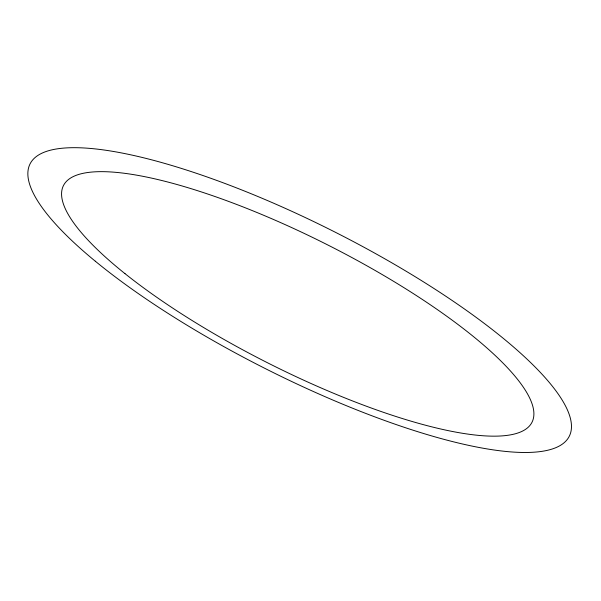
<?xml version="1.0" encoding="UTF-8"?>
<svg xmlns="http://www.w3.org/2000/svg" width="601" height="601" viewBox="0 0 601 601"><rect width="100%" height="100%" fill="white"/><g stroke="black" fill="none" stroke-linecap="round" stroke-linejoin="round"><path stroke-width="0.9" d="M95.311 261.217A302.055 76.635 26.8 0 0 557.059 447.136A302.055 76.635 26.8 0 0 246.62 191.899A302.055 76.635 26.8 0 0 95.311 261.217M124.985 273.635A262.464 66.163 26.8 0 0 523.561 430.541A262.464 66.163 26.8 0 0 244.645 207.548A262.464 66.163 26.8 0 0 124.985 273.635"/></g></svg>
